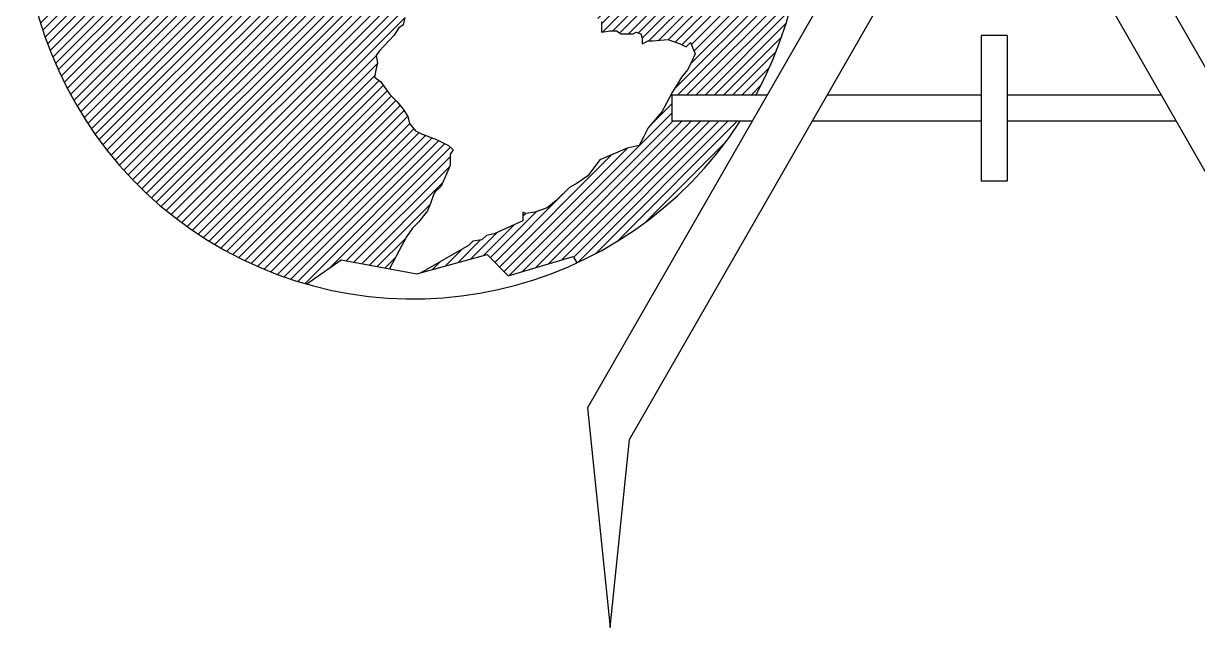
# Model space of a CAD drawing. Header units: millimetres. Extents: x -21221 to 1625077, y -149981 to 356550.
# Drawn here: x 238741 to 240178, y 200099 to 200838 of the extents above; entities that cross this region are included whole.
import ezdxf

# ---------------------------------------------------------------- set-up
doc = ezdxf.new("R2010")
doc.units = ezdxf.units.MM
doc.header["$LTSCALE"] = 1000
doc.header["$MEASUREMENT"] = 0
doc.layers.get('0').update_dxf_attribs({"linetype": 'CONTINUOUS'})
doc.layers.add('Icons', color=7, linetype='CONTINUOUS')

msp = doc.modelspace()

# ---------------------------------------------------------------- hatches: boundary and pattern name
at = {"layer": 'Icons'}
h = msp.add_hatch(dxfattribs=at)
h.set_pattern_fill('ANSI31', color=9, scale=63.75, style=0)
h.set_pattern_definition([(45, (206294.273, 190346.279), (-5.6347572, 5.6347572), [])])
h.paths.add_polyline_path([(239171.1, 200772.6), (239173, 200783.2), (239174.8, 200790.3), (239173, 200799.2), (239176.7, 200804.5), (239195.2, 200824.1), (239200.8, 200832.9), (239206.3, 200836.5), (239208.2, 200845.4), (239208.2, 200850.7), (239206.3, 200861.4), (239200.5, 200863.6), (239198.7, 200869), (239200.8, 200873.1), (239203, 200879.4), (239202.2, 200882.9), (239195.7, 200882.9), (239189.9, 200884.6), (239186.7, 200884.5), (239186.2, 200892.3), (239178.6, 200892.6), (239176.8, 200900.3), (239168.4, 200904.2), (239161.7, 200909), (239151.5, 200918.8), (239139.6, 200922.1), (239124.3, 200920.4), (239112.4, 200927), (239103.9, 200927), (239093.7, 200933.5), (239088.7, 200940), (239076.8, 200944.9), (239064.9, 200941.6), (239071.7, 200938.4), (239059.8, 200938.4), (239047.9, 200940), (239034.3, 200944.9), (239025.8, 200949.8), (239010.6, 200953), (239003.8, 200961.2), (238993.6, 200969.3), (238983.4, 200975.8), (238985.1, 200979.1), (238985.1, 200984), (238986.8, 200993.7), (238981.7, 200993.7), (238969.8, 201005.1), (238963, 201014.9), (238961.3, 201019.8), (238956.2, 201027.9), (238952.8, 201032.8), (238947.7, 201040.9), (238944.4, 201045.8), (238937.6, 201054), (238932.5, 201054), (238932.5, 201042.6), (238937.6, 201037.7), (238944.4, 201026.3), (238947.7, 201019.8), (238951.1, 201011.6), (238954.5, 201006.7), (238957.9, 201001.9), (238963.4, 200991.4), (238964.7, 200990.5), (238963, 200990.5), (238963, 200991.7), (238957.9, 200995.3), (238951.1, 201001.9), (238939.3, 201010), (238942.7, 201016.5), (238939.3, 201019.8), (238932.5, 201024.7), (238927.4, 201029.5), (238922.3, 201032.8), (238927.4, 201036.1), (238930.8, 201036.1), (238927.4, 201042.6), (238927.4, 201050.7), (238925.7, 201055.6), (238925.7, 201057.2), (238922.3, 201068.6), (238915.5, 201075.1), (238912.1, 201081.7), (238908.7, 201084.9), (238908.7, 201097.9), (238908.7, 201101.2), (238908.7, 201109.3), (238910.4, 201124), (238913.8, 201133.8), (238917.2, 201138.7), (238929.1, 201158.2), (238935.9, 201163.1), (238941, 201161.5), (238947.7, 201161.5), (238947.7, 201166.3), (238937.6, 201177.7), (238932.5, 201182.6), (238930.8, 201185.9), (238934.2, 201195.7), (238934.2, 201203.8), (238941, 201213.6), (238944.4, 201220.1), (238941, 201229.9), (238938.2, 201238.9), (238930.8, 201244.2), (238916, 201246), (238901.2, 201237.1), (238880.8, 201233.6), (238867.9, 201230), (238862.3, 201230), (238851.2, 201230), (238845.6, 201228.2), (238830.8, 201230), (238823.4, 201231.8), (238840.1, 201233.6), (238851.2, 201231.8), (238856.8, 201231.8), (238862.3, 201231.8), (238869.7, 201233.6), (238880.8, 201237.1), (238890.1, 201238.9), (238893.8, 201253.1), (238903, 201260.2), (238916, 201263.8), (238927.1, 201265.5), (238936.4, 201267.3), (238940.1, 201276.2), (238945.6, 201279.7), (238951.2, 201276.2), (238956.7, 201278), (238964.1, 201283.3), (238971.5, 201285.1), (238982.6, 201288.6), (238986.3, 201290.4), (238995.6, 201288.6), (238999.3, 201286.8), (239004.9, 201283.3), (239006.7, 201278), (239012.3, 201267.3), (239019, 201257.5), (239044.5, 201255.9), (239064.4, 201245.5), (239071.7, 201244.5), (239075.1, 201241.2), (239081.9, 201246.1), (239090.4, 201244.5), (239103.9, 201239.6), (239115.8, 201242.9), (239122.6, 201241.2), (239124.3, 201236.4), (239129.4, 201246.1), (239129.4, 201247.8), (239134.5, 201247.8), (239144.7, 201244.5), (239148.1, 201239.6), (239156.6, 201238), (239161.7, 201239.6), (239166.7, 201244.5), (239171.8, 201238), (239171.8, 201233.1), (239163.4, 201231.5), (239151.5, 201231.5), (239149.8, 201223.3), (239143, 201221.7), (239137.9, 201220.1), (239131.1, 201216.8), (239122.6, 201208.7), (239120.9, 201203.8), (239120.9, 201197.3), (239124.3, 201192.4), (239129.4, 201192.4), (239137.9, 201189.1), (239146.4, 201187.5), (239156.6, 201182.6), (239171.8, 201179.4), (239175.2, 201177.7), (239178.6, 201177.7), (239180.3, 201171.2), (239190.5, 201161.5), (239199, 201166.3), (239195.6, 201168), (239192.2, 201179.4), (239202.4, 201184.3), (239199, 201194), (239192.2, 201195.7), (239199, 201200.5), (239200.7, 201205.4), (239192.2, 201207.1), (239192.2, 201216.8), (239200.7, 201216.8), (239214.3, 201213.6), (239224.5, 201210.3), (239229.6, 201207.1), (239251.6, 201195.7), (239251.6, 201202.2), (239256.7, 201208.7), (239263.5, 201200.5), (239270.3, 201189.1), (239277.1, 201187.5), (239294.1, 201185.9), (239300.9, 201184.3), (239314.4, 201176.1), (239312.8, 201164.7), (239304.3, 201163.1), (239285.6, 201154.9), (239268.6, 201153.3), (239256.7, 201143.5), (239249.9, 201135.4), (239244.8, 201128.9), (239255, 201133.8), (239263.5, 201140.3), (239277.1, 201148.4), (239287.3, 201146.8), (239299.2, 201132.1), (239314.4, 201135.4), (239309.4, 201130.5), (239306, 201128.9), (239297.5, 201124), (239287.3, 201122.4), (239282.2, 201125.6), (239272, 201124), (239261.8, 201119.1), (239253.3, 201120.7), (239255, 201115.9), (239258.4, 201112.6), (239255, 201109.3), (239246.5, 201104.5), (239243.1, 201102.8), (239234.7, 201101.2), (239229.6, 201096.3), (239227.9, 201091.4), (239226.2, 201084.9), (239224.5, 201076.8), (239227.9, 201070.3), (239224.5, 201067), (239217.7, 201063.7), (239210.9, 201060.5), (239204.1, 201054), (239195.6, 201049.1), (239187.1, 201042.6), (239188.8, 201032.8), (239195.6, 201026.3), (239204.1, 201006.7), (239204.1, 201000.2), (239192.2, 201001.9), (239183.7, 201010), (239180.3, 201016.5), (239178.6, 201026.3), (239173.5, 201034.4), (239166.7, 201032.8), (239160, 201032.8), (239153.2, 201032.8), (239141.3, 201036.1), (239132.8, 201037.7), (239132.8, 201034.4), (239127.7, 201034.4), (239127.7, 201023), (239119.2, 201029.5), (239109, 201029.5), (239098.8, 201032.8), (239087, 201031.2), (239080.2, 201031.2), (239068.3, 201026.3), (239056.4, 201011.6), (239054.7, 201001.9), (239054.7, 200997), (239051.3, 200985.6), (239058.1, 200974.2), (239064.9, 200966), (239075.1, 200961.2), (239090.4, 200956.3), (239102.2, 200954.6), (239114.1, 200961.2), (239120.9, 200970.9), (239132.8, 200975.8), (239141.3, 200975.8), (239146.4, 200974.2), (239143, 200970.9), (239143, 200962.8), (239136.2, 200949.8), (239132.8, 200940), (239136.2, 200935.1), (239146.4, 200938.4), (239160, 200938.4), (239173.5, 200936.7), (239175.2, 200933.5), (239173.5, 200930.2), (239171.8, 200920.4), (239171.8, 200912.9), (239175, 200908.7), (239178.6, 200905.9), (239182.2, 200900), (239185.2, 200895.8), (239189.5, 200892.6), (239193.1, 200891.9), (239196.8, 200892.3), (239200.1, 200893.3), (239204.4, 200892.6), (239206.6, 200889.8), (239207.8, 200874.2), (239210, 200877.3), (239223.2, 200898.7), (239232.4, 200900.1), (239233.4, 200896.8), (239238.7, 200896.2), (239258.8, 200901.8), (239244.2, 200889.1), (239238.7, 200878.4), (239244.2, 200873.1), (239253.5, 200874.9), (239265.5, 200886.2), (239269.2, 200889.8), (239276.7, 200893.3), (239284.1, 200884.4), (239298.9, 200882.7), (239310, 200884.4), (239321.1, 200888), (239332.2, 200891.5), (239347, 200889.8), (239354.4, 200880.9), (239365.5, 200877.3), (239371.1, 200875.6), (239376.6, 200866.7), (239391.4, 200866.7), (239402.5, 200866.7), (239409.9, 200866.7), (239424.8, 200863.1), (239448.8, 200840.1), (239448.8, 200832.9), (239448.8, 200827.6), (239459.9, 200829.4), (239467.3, 200829.4), (239472.9, 200825.8), (239487.7, 200825.8), (239491.4, 200827.6), (239497, 200825.8), (239498.8, 200820.5), (239498.8, 200813.4), (239506.2, 200817), (239511.8, 200817), (239530.3, 200818.7), (239545.1, 200813.4), (239552.5, 200809.9), (239558, 200815.2), (239563.6, 200801), (239558, 200788.6), (239554.3, 200781.5), (239546.9, 200772.6), (239541.4, 200763.7), (239535.8, 200754.8), (239533.6, 200750.5), (239637.7, 200750.5, 0.123836), (239695.7, 200976), (239693.7, 200980.1), (239691.5, 200984.8), (239695.5, 200990.2, 0.27158), (239441.2, 201400.5), (239433.6, 201378.8), (239364.8, 201381), (239332.5, 201370.2), (239280.9, 201346.6), (239209.9, 201381), (239184, 201355.2), (239080.8, 201391.7), (239025.1, 201414.7, 0.70161), (239088, 200519.5), (239130.3, 200549), (239189.5, 200538), (239204.5, 200566.6), (239210, 200577.2), (239217.4, 200587.9), (239224.8, 200595), (239235.9, 200609.2), (239239.6, 200618.1), (239243.3, 200628.7), (239245.2, 200632.3), (239252.6, 200639.4), (239263.7, 200664.3), (239263.7, 200678.5), (239267.4, 200683.8), (239261.8, 200689.1), (239247, 200696.2), (239228.5, 200703.3), (239221.1, 200706.9), (239213.7, 200715.7), (239211.9, 200724.6), (239206.3, 200733.5), (239198.9, 200742.4), (239189.6, 200751.3), (239178.5, 200767.2)])
h.paths.add_polyline_path([(239173.1, 200979.5), (239171.8, 200979.1), (239172, 200979.3)], flags=16)
h.paths.add_polyline_path([(239250.6, 200968.9), (239249.9, 200969.3), (239253.3, 200969.3)], flags=16)
h.paths.add_polyline_path([(239318.9, 201238), (239302.2, 201250.4), (239289.2, 201261.1), (239272.6, 201271.7), (239255.9, 201284.1), (239237.4, 201285.9), (239220.8, 201287.7), (239219.4, 201289.5), (239217, 201298.3), (239220.8, 201301.9), (239226.3, 201309), (239237.4, 201312.6), (239254.1, 201312.6), (239270.7, 201307.2), (239283.7, 201301.9), (239300.4, 201298.3), (239311.5, 201298.3), (239317, 201293), (239328.1, 201291.2), (239335.5, 201284.1), (239346.6, 201282.4), (239354, 201280.6), (239363.3, 201271.7), (239357.7, 201268.2), (239354, 201266.4), (239359.6, 201257.5), (239357.7, 201255.7), (239355.9, 201252.2), (239357.7, 201246.8), (239365.1, 201234.4), (239372.6, 201223.8), (239370.7, 201216.7), (239363.3, 201216.7), (239348.5, 201225.5)], flags=16)
h = msp.add_hatch(dxfattribs=at)
h.set_pattern_fill('ANSI31', color=9, scale=63.75, style=0)
h.set_pattern_definition([(45, (352770.215, 152190.0836), (-5.63475716, 5.63475716), [])])
h.paths.add_polyline_path([(239618.7, 200718.6), (239534.8, 200718.6), (239534.8, 200750.5), (239533.8, 200750.9), (239532.1, 200747.7), (239528.4, 200740.6), (239522.9, 200730), (239506.2, 200710.4), (239500.7, 200699.8), (239495.1, 200689.1), (239480.3, 200685.6), (239447, 200671.4), (239432.2, 200651.8), (239419.2, 200642.9), (239409.9, 200637.6), (239393.3, 200621.6), (239382.2, 200612.8), (239367.4, 200607.4), (239356.3, 200605.7), (239352.6, 200607.4), (239352.6, 200596.8), (239317.4, 200580.8), (239308.1, 200579), (239302.6, 200573.7), (239291.5, 200571.9), (239285.9, 200566.6), (239227.9, 200533.2), (239308.8, 200555.4), (239334.7, 200529.6), (239414.3, 200553.3), (239418.7, 200545.4, 0.14143)])

# ---------------------------------------------------------------- linework, layer by layer
at = {"color": 4}
for p, q in [((239208.2, 200845.4), (239206.3, 200836.5)), ((239208.2, 200845.4), (239206.3, 200836.5)), ((239200.8, 200832.9), (239195.2, 200824.1)), ((239200.8, 200832.9), (239195.2, 200824.1)), ((239206.3, 200836.5), (239200.8, 200832.9)), ((239206.3, 200836.5), (239200.8, 200832.9)), ((239448.8, 200840.1), (239448.8, 200832.9)), ((239448.8, 200840.1), (239448.8, 200832.9)), ((239448.8, 200832.9), (239448.8, 200827.6)), ((239448.8, 200832.9), (239448.8, 200827.6)), ((239448.8, 200827.6), (239459.9, 200829.4)), ((239448.8, 200827.6), (239459.9, 200829.4)), ((239459.9, 200829.4), (239467.3, 200829.4)), ((239459.9, 200829.4), (239467.3, 200829.4)), ((239467.3, 200829.4), (239472.9, 200825.8)), ((239467.3, 200829.4), (239472.9, 200825.8)), ((239195.2, 200824.1), (239176.7, 200804.5)), ((239195.2, 200824.1), (239176.7, 200804.5)), ((239472.9, 200825.8), (239487.7, 200825.8)), ((239472.9, 200825.8), (239487.7, 200825.8)), ((239487.7, 200825.8), (239491.4, 200827.6)), ((239487.7, 200825.8), (239491.4, 200827.6)), ((239491.4, 200827.6), (239497, 200825.8)), ((239491.4, 200827.6), (239497, 200825.8)), ((239497, 200825.8), (239498.8, 200820.5)), ((239497, 200825.8), (239498.8, 200820.5)), ((239498.8, 200820.5), (239498.8, 200813.4)), ((239498.8, 200820.5), (239498.8, 200813.4)), ((239498.8, 200813.4), (239506.2, 200817)), ((239498.8, 200813.4), (239506.2, 200817)), ((239506.2, 200817), (239511.8, 200817)), ((239506.2, 200817), (239511.8, 200817)), ((239511.8, 200817), (239530.3, 200818.7)), ((239511.8, 200817), (239530.3, 200818.7)), ((239530.3, 200818.7), (239545.1, 200813.4)), ((239530.3, 200818.7), (239545.1, 200813.4)), ((239552.5, 200809.9), (239558, 200815.2)), ((239552.5, 200809.9), (239558, 200815.2)), ((239558, 200815.2), (239563.6, 200801)), ((239558, 200815.2), (239563.6, 200801)), ((239176.7, 200804.5), (239173, 200799.2)), ((239176.7, 200804.5), (239173, 200799.2)), ((239545.1, 200813.4), (239552.5, 200809.9)), ((239545.1, 200813.4), (239552.5, 200809.9)), ((239563.6, 200801), (239558, 200788.6)), ((239563.6, 200801), (239558, 200788.6)), ((239173, 200799.2), (239174.8, 200790.3)), ((239173, 200799.2), (239174.8, 200790.3)), ((239174.8, 200790.3), (239173, 200783.2)), ((239174.8, 200790.3), (239173, 200783.2)), ((239558, 200788.6), (239554.3, 200781.5)), ((239558, 200788.6), (239554.3, 200781.5)), ((239173, 200783.2), (239171.1, 200772.6)), ((239173, 200783.2), (239171.1, 200772.6)), ((239171.1, 200772.6), (239178.5, 200767.2)), ((239171.1, 200772.6), (239178.5, 200767.2)), ((239546.9, 200772.6), (239541.4, 200763.7)), ((239546.9, 200772.6), (239541.4, 200763.7)), ((239554.3, 200781.5), (239546.9, 200772.6)), ((239554.3, 200781.5), (239546.9, 200772.6)), ((239178.5, 200767.2), (239189.6, 200751.3)), ((239178.5, 200767.2), (239189.6, 200751.3)), ((239541.4, 200763.7), (239535.8, 200754.8)), ((239541.4, 200763.7), (239535.8, 200754.8)), ((239189.6, 200751.3), (239198.9, 200742.4)), ((239189.6, 200751.3), (239198.9, 200742.4)), ((239532.1, 200747.7), (239528.4, 200740.6)), ((239532.1, 200747.7), (239528.4, 200740.6)), ((239535.8, 200754.8), (239532.1, 200747.7)), ((239535.8, 200754.8), (239532.1, 200747.7)), ((239198.9, 200742.4), (239206.3, 200733.5)), ((239198.9, 200742.4), (239206.3, 200733.5)), ((239206.3, 200733.5), (239211.9, 200724.6)), ((239206.3, 200733.5), (239211.9, 200724.6)), ((239522.9, 200730), (239506.2, 200710.4)), ((239522.9, 200730), (239506.2, 200710.4)), ((239528.4, 200740.6), (239522.9, 200730)), ((239528.4, 200740.6), (239522.9, 200730)), ((239211.9, 200724.6), (239213.7, 200715.7)), ((239211.9, 200724.6), (239213.7, 200715.7)), ((239213.7, 200715.7), (239221.1, 200706.9)), ((239213.7, 200715.7), (239221.1, 200706.9)), ((239221.1, 200706.9), (239228.5, 200703.3)), ((239221.1, 200706.9), (239228.5, 200703.3)), ((239228.5, 200703.3), (239247, 200696.2)), ((239228.5, 200703.3), (239247, 200696.2)), ((239506.2, 200710.4), (239500.7, 200699.8)), ((239506.2, 200710.4), (239500.7, 200699.8)), ((239247, 200696.2), (239261.8, 200689.1)), ((239247, 200696.2), (239261.8, 200689.1)), ((239261.8, 200689.1), (239267.4, 200683.8)), ((239261.8, 200689.1), (239267.4, 200683.8)), ((239495.1, 200689.1), (239480.3, 200685.6)), ((239495.1, 200689.1), (239480.3, 200685.6)), ((239500.7, 200699.8), (239495.1, 200689.1)), ((239500.7, 200699.8), (239495.1, 200689.1)), ((239267.4, 200683.8), (239263.7, 200678.5)), ((239267.4, 200683.8), (239263.7, 200678.5)), ((239263.7, 200678.5), (239263.7, 200664.3)), ((239263.7, 200678.5), (239263.7, 200664.3)), ((239447, 200671.4), (239432.2, 200651.8)), ((239447, 200671.4), (239432.2, 200651.8)), ((239480.3, 200685.6), (239447, 200671.4)), ((239480.3, 200685.6), (239447, 200671.4)), ((239263.7, 200664.3), (239252.6, 200639.4)), ((239263.7, 200664.3), (239252.6, 200639.4)), ((239419.2, 200642.9), (239409.9, 200637.6)), ((239419.2, 200642.9), (239409.9, 200637.6)), ((239432.2, 200651.8), (239419.2, 200642.9)), ((239432.2, 200651.8), (239419.2, 200642.9)), ((239243.3, 200628.7), (239239.6, 200618.1)), ((239243.3, 200628.7), (239239.6, 200618.1)), ((239245.2, 200632.3), (239243.3, 200628.7)), ((239245.2, 200632.3), (239243.3, 200628.7)), ((239252.6, 200639.4), (239245.2, 200632.3)), ((239252.6, 200639.4), (239245.2, 200632.3)), ((239409.9, 200637.6), (239393.3, 200621.6)), ((239409.9, 200637.6), (239393.3, 200621.6)), ((239239.6, 200618.1), (239235.9, 200609.2)), ((239239.6, 200618.1), (239235.9, 200609.2)), ((239393.3, 200621.6), (239382.2, 200612.8)), ((239393.3, 200621.6), (239382.2, 200612.8)), ((239235.9, 200609.2), (239224.8, 200595)), ((239235.9, 200609.2), (239224.8, 200595)), ((239356.3, 200605.7), (239352.6, 200607.4)), ((239352.6, 200607.4), (239352.6, 200596.8)), ((239352.6, 200607.4), (239352.6, 200596.8)), ((239356.3, 200605.7), (239352.6, 200607.4)), ((239367.4, 200607.4), (239356.3, 200605.7)), ((239367.4, 200607.4), (239356.3, 200605.7)), ((239382.2, 200612.8), (239367.4, 200607.4)), ((239382.2, 200612.8), (239367.4, 200607.4)), ((239217.4, 200587.9), (239210, 200577.2)), ((239217.4, 200587.9), (239210, 200577.2)), ((239224.8, 200595), (239217.4, 200587.9)), ((239224.8, 200595), (239217.4, 200587.9)), ((239352.6, 200596.8), (239317.4, 200580.8)), ((239352.6, 200596.8), (239317.4, 200580.8)), ((239210, 200577.2), (239204.5, 200566.6)), ((239210, 200577.2), (239204.5, 200566.6)), ((239291.5, 200571.9), (239285.9, 200566.6)), ((239291.5, 200571.9), (239285.9, 200566.6)), ((239302.6, 200573.7), (239291.5, 200571.9)), ((239302.6, 200573.7), (239291.5, 200571.9)), ((239308.1, 200579), (239302.6, 200573.7)), ((239308.1, 200579), (239302.6, 200573.7)), ((239317.4, 200580.8), (239308.1, 200579)), ((239317.4, 200580.8), (239308.1, 200579)), ((239204.5, 200566.6), (239189.5, 200538)), ((239204.5, 200566.6), (239189.5, 200538)), ((239285.9, 200566.6), (239227.9, 200533.2)), ((239285.9, 200566.6), (239227.9, 200533.2))]:
    msp.add_line(p, q, dxfattribs=at)
at = {"layer": 'Icons', "color": 4}
for p, q in [((239913.8, 200823.7), (239913.8, 200645.5)), ((239945.6, 200823.7), (239913.8, 200823.7)), ((239945.6, 200823.7), (239913.8, 200823.7)), ((239913.8, 200823.7), (239913.8, 200645.5)), ((239945.6, 200823.7), (239945.6, 200645.5)), ((239945.6, 200823.7), (239945.6, 200645.5)), ((239651.5, 200750.5), (239534.8, 200750.5)), ((239534.8, 200750.5), (239534.8, 200718.6)), ((239651.5, 200750.5), (239534.8, 200750.5)), ((239534.8, 200750.5), (239534.8, 200718.6)), ((239913.8, 200750.5), (239725, 200750.5)), ((239913.8, 200750.5), (239725, 200750.5)), ((240134.4, 200750.5), (239945.6, 200750.5)), ((240134.4, 200750.5), (239945.6, 200750.5)), ((239633.2, 200718.6), (239534.8, 200718.6)), ((239633.2, 200718.6), (239534.8, 200718.6)), ((239913.8, 200718.6), (239706.7, 200718.6)), ((239913.8, 200718.6), (239706.7, 200718.6)), ((240152.7, 200718.6), (239945.6, 200718.6)), ((240152.7, 200718.6), (239945.6, 200718.6)), ((239945.6, 200645.5), (239913.8, 200645.5)), ((239945.6, 200645.5), (239913.8, 200645.5)), ((239088, 200519.5), (239130.3, 200549)), ((239088, 200519.5), (239130.3, 200549)), ((239130.3, 200549), (239222.8, 200531.8)), ((239130.3, 200549), (239222.8, 200531.8)), ((239222.8, 200531.8), (239308.8, 200555.4)), ((239222.8, 200531.8), (239308.8, 200555.4)), ((239308.8, 200555.4), (239334.7, 200529.6)), ((239308.8, 200555.4), (239334.7, 200529.6)), ((239334.7, 200529.6), (239414.3, 200553.3)), ((239334.7, 200529.6), (239414.3, 200553.3)), ((239414.3, 200553.3), (239418.7, 200545.4)), ((239414.3, 200553.3), (239418.7, 200545.4))]:
    msp.add_line(p, q, dxfattribs=at)
for points in [[(239843.3, 201084.7), (239431.9, 200368), (239459.6, 200099.1), (239483.3, 200329.3), (239910.8, 201074.2)], [(239843.3, 201084.7), (239431.9, 200368), (239459.6, 200099.1), (239483.3, 200329.3), (239910.8, 201074.2)], [(239948.6, 201074.2), (240376.1, 200329.3), (240399.8, 200099.1), (240427.5, 200368), (240016.1, 201084.7)], [(239948.6, 201074.2), (240376.1, 200329.3), (240399.8, 200099.1), (240427.5, 200368), (240016.1, 201084.7)]]:
    msp.add_lwpolyline(points, dxfattribs=at)
msp.add_arc((239218.5, 200978.5), 477.2, 331.4582, 327.0026, dxfattribs=at)
msp.add_arc((239218.5, 200978.5), 477.2, 331.4582, 327.0026, dxfattribs=at)

doc.saveas('drawing.dxf')
